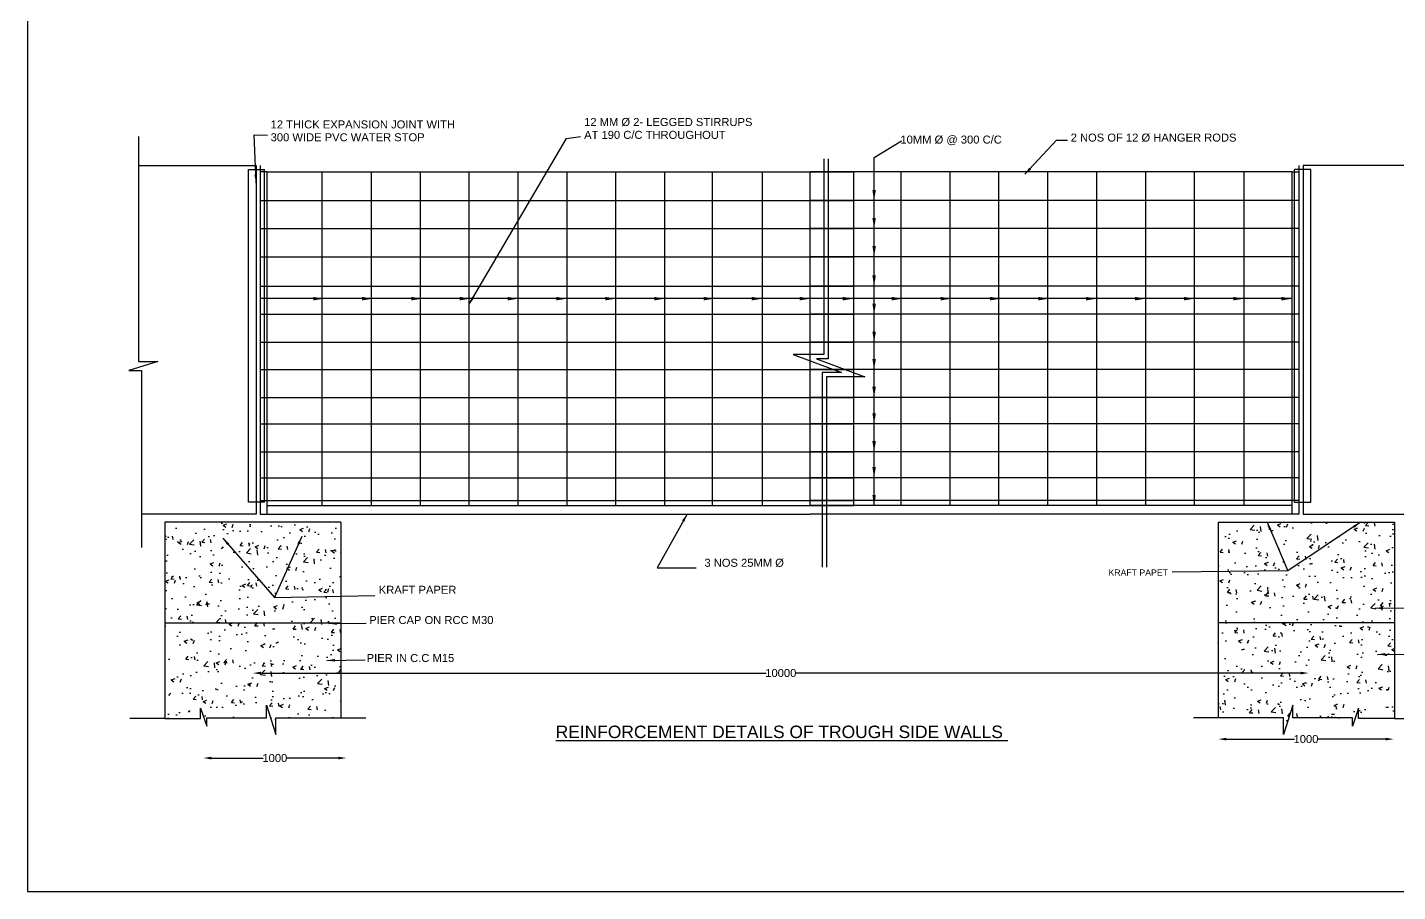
# Model space of a CAD drawing. Header units: millimetres. Extents: x 5124 to 4685736, y 2311 to 91380070.
# Drawn here: x 2340997 to 2348703, y 45678938 to 45683799 of the extents above; entities that cross this region are included whole.
import ezdxf

# ---------------------------------------------------------------- set-up
doc = ezdxf.new("R2010")
doc.units = ezdxf.units.MM
doc.header["$MEASUREMENT"] = 0
doc.layers.add('DIMENSION', color=7, linetype='Continuous')
doc.layers.add('DRAWING', color=2, linetype='Continuous')
doc.styles.get("Standard").update_dxf_attribs({"font": 'arial.ttf', "height": 45})
doc.dimstyles.get("Standard").update_dxf_attribs({"dimtxt": 45, "dimasz": 45, "dimexe": 0.18, "dimexo": 0.0625, "dimgap": 0.09, "dimtad": 0, "dimdec": 0, "dimzin": 0, "dimdsep": 46, "dimtxsty": 'Standard', "dimcen": 0.09, "dimse1": 1, "dimse2": 1, "dimadec": 0, "dimazin": 0, "dimtfac": 1, "dimtdec": 0, "dimtofl": 0, "dimtmove": 0, "dimatfit": 3, "dimfxl": 1, "dimtolj": 1, "dimtzin": 0, "dimarcsym": 0})
pattern_1 = [(50, (0, 0), (215.1780548, -18.8256405), [22.5, -247.5]), (355, (0, 0), (-41.6254001, 225.6576401), [18, -198]), (100.4514, (17.93, -1.57), (173.5528145, 206.8318626), [19.122057, -210.3426336]), (46.1842, (0, 60), (320.1723146, -49.6557043), [33.75, -371.25]), (96.6356, (26.68, 55.86), (280.3988117, 292.2353613), [28.6830864, -315.5139]), (351.1842, (0, 60), (280.3985835, 292.2355803), [27, -297]), (21, (30, 45), (179.07211564, -120.7856672), [22.5, -247.5]), (326, (30, 45), (72.9945996, 217.5450135), [18, -198]), (71.4514, (44.92, 34.93), (252.0667886, 96.759149), [19.122057, -210.3426336]), (37.5, (0, 0), (3.6479566, 99.86815615), [0, -195.6, 0, -201, 0, -198.75]), (7.5, (0, 0), (78.92086123, 118.32351356), [0, -114.6, 0, -191.1, 0, -75.75]), (327.5, (-66.9, 0), (160.14673085, -6.76646152), [0, -75, 0, -234, 0, -310.5]), (317.5, (-96.9, 0), (174.9558508, 30.0314947), [0, -97.5, 0, -155.4, 0, -220.5])]

# ---------------------------------------------------------------- blocks, each defined once
blk = doc.blocks.new('*D110')
at = {"layer": 'Defpoints', "color": 0, "transparency": 16777216}
for p in [(2347694, 45679780.9), (2348681.2, 45679795.5), (2348681.2, 45679776)]:
    blk.add_point(p, dxfattribs=at)
at = {"layer": 'DRAWING', "color": 0, "lineweight": -2, "transparency": 16777216}
for p, q in [((2347739, 45679795.5), (2348122.5, 45679795.5)), ((2348636.2, 45679795.5), (2348252.7, 45679795.5))]:
    blk.add_line(p, q, dxfattribs=at)
at = {"layer": 'DRAWING', "color": 0, "transparency": 16777216}
for points in [[(2347739, 45679803), (2347739, 45679788), (2347694, 45679795.5)], [(2348636.2, 45679803), (2348636.2, 45679788), (2348681.2, 45679795.5)]]:
    blk.add_solid(points, dxfattribs=at)
at = {"layer": 'DRAWING', "color": 0, "transparency": 16777216, "insert": (2348187.6, 45679795.5), "char_height": 45, "attachment_point": 5}
blk.add_mtext('\\A1;1000', dxfattribs=at)
blk = doc.blocks.new('*D111')
at = {"layer": 'Defpoints', "color": 0, "transparency": 16777216}
for p in [(2348202.9, 45680229.4), (2342265, 45680167), (2342265, 45680137.7)]:
    blk.add_point(p, dxfattribs=at)
at = {"layer": 'DRAWING', "color": 0, "lineweight": -2, "transparency": 16777216}
for p, q in [((2342310, 45680167), (2345151.4, 45680167)), ((2348157.9, 45680167), (2345316.5, 45680167))]:
    blk.add_line(p, q, dxfattribs=at)
at = {"layer": 'DRAWING', "color": 0, "transparency": 16777216}
for points in [[(2342310, 45680174.5), (2342310, 45680159.5), (2342265, 45680167)], [(2348157.9, 45680174.5), (2348157.9, 45680159.5), (2348202.9, 45680167)]]:
    blk.add_solid(points, dxfattribs=at)
at = {"layer": 'DRAWING', "color": 0, "transparency": 16777216, "insert": (2345233.9, 45680167), "char_height": 45, "attachment_point": 5}
blk.add_mtext('\\A1;10000', dxfattribs=at)
blk = doc.blocks.new('*D112')
at = {"layer": 'Defpoints', "color": 0, "transparency": 16777216}
for p in [(2341986.3, 45679694), (2342790.7, 45679719.3), (2342790.7, 45679688.9)]:
    blk.add_point(p, dxfattribs=at)
at = {"layer": 'DRAWING', "color": 0, "lineweight": -2, "transparency": 16777216}
for p, q in [((2342031.3, 45679688.9), (2342323.4, 45679688.9)), ((2342745.7, 45679688.9), (2342453.6, 45679688.9))]:
    blk.add_line(p, q, dxfattribs=at)
at = {"layer": 'DRAWING', "color": 0, "transparency": 16777216}
for points in [[(2342031.3, 45679696.4), (2342031.3, 45679681.4), (2341986.3, 45679688.9)], [(2342745.7, 45679696.4), (2342745.7, 45679681.4), (2342790.7, 45679688.9)]]:
    blk.add_solid(points, dxfattribs=at)
at = {"layer": 'DRAWING', "color": 0, "transparency": 16777216, "insert": (2342388.5, 45679688.9), "char_height": 45, "attachment_point": 5}
blk.add_mtext('\\A1;1000', dxfattribs=at)

msp = doc.modelspace()

# ---------------------------------------------------------------- hatches: boundary and pattern name
at = {"layer": 'DIMENSION'}
h = msp.add_hatch(dxfattribs=at)
h.set_pattern_fill('AR-CONC', color=256, scale=30, style=0)
h.set_pattern_definition(pattern_1)
h.paths.add_polyline_path([(2342760.4, 45681015.2), (2341769.6, 45681015.2), (2341769.6, 45680450), (2342760.4, 45680450)])
h.paths.add_polyline_path([(2342760.4, 45680450), (2341769.6, 45680450), (2341769.6, 45679912), (2341971.1, 45679912), (2341971.1, 45679970), (2342006, 45679868.9), (2342006, 45679915.3), (2342340.8, 45679915.3), (2342340.8, 45679987), (2342393.9, 45679821.1), (2342393.9, 45679915.6), (2342760.4, 45679915.6)])
h = msp.add_hatch(dxfattribs=at)
h.set_pattern_fill('AR-CONC', color=256, scale=30, style=0)
h.set_pattern_definition(pattern_1)
h.paths.add_polyline_path([(2348684.8, 45681015.2), (2347694, 45681015.2), (2347694, 45680450), (2348684.8, 45680450)])
h.paths.add_polyline_path([(2348684.8, 45680450), (2347694, 45680450), (2347694, 45679915.6), (2348060.5, 45679915.6), (2348060.5, 45679821.1), (2348113.6, 45679987), (2348113.6, 45679915.3), (2348448.4, 45679915.3), (2348448.4, 45679868.9), (2348483.2, 45679970), (2348483.2, 45679912), (2348684.8, 45679912)])

# ---------------------------------------------------------------- linework, layer by layer
msp.add_lwpolyline([(2360409.8, 45690982.6), (2340996.9, 45690982.6), (2340996.9, 45678937.9), (2360409.8, 45678937.9)], close=True, dxfattribs=at)
at = {"layer": 'DRAWING', "color": 0}
for points in [[(2341621.8, 45683184.7), (2341621.8, 45681919.1), (2341729.8, 45681919.1), (2341567.9, 45681869.3), (2341638.5, 45681869.3), (2341638.5, 45680873.2)], [(2345758.8, 45681108.8), (2345758.8, 45683066.1), (2345913.2, 45683160.7)], [(2341621.8, 45683020.9), (2342282.5, 45683020.9), (2342282.5, 45681060.9), (2341638.5, 45681060.9)], [(2342239.4, 45681128.4), (2342239.4, 45682999.1)], [(2342239.4, 45682999.1), (2342331, 45682999.1)], [(2342306.7, 45683020.9), (2342306.7, 45681060.9)], [(2342344.7, 45681060.9), (2342344.7, 45682986.5), (2342306.7, 45682986.5)], [(2342331, 45681128.4), (2342331, 45682999.1)], [(2342344.7, 45682986.5), (2345643.9, 45682986.5)], [(2342654.2, 45681108.8), (2342654.2, 45682986.5)], [(2342931.9, 45681108.8), (2342931.9, 45682986.5)], [(2343206.8, 45681108.8), (2343206.8, 45682986.5)], [(2343482.1, 45681108.8), (2343482.1, 45682986.5)], [(2343757, 45681108.8), (2343757, 45682986.5)], [(2344033.2, 45681108.8), (2344033.2, 45682986.5)], [(2344307, 45681108.8), (2344307, 45682986.5)], [(2344581.6, 45681108.8), (2344581.6, 45682986.5)], [(2344849.3, 45681108.8), (2344849.3, 45682986.5)], [(2345131, 45681108.8), (2345131, 45682986.5)], [(2345476.2, 45683058.6), (2345476.2, 45681958.4), (2345303.5, 45681958.4), (2345575.7, 45681857.5), (2345467.2, 45681857.5), (2345467.2, 45680762.2)], [(2348109.7, 45682986.5), (2345400, 45682986.5)], [(2345400, 45681108.8), (2345400, 45682986.5)], [(2345499.9, 45683058.6), (2345499.9, 45681934.8), (2345435.2, 45681934.8), (2345707.4, 45681833.9), (2345490.8, 45681833.9), (2345490.8, 45680762.2)], [(2345643.9, 45681108.8), (2345643.9, 45682986.5)], [(2345911.7, 45681108.8), (2345911.7, 45682986.5)], [(2346186.2, 45681108.8), (2346186.2, 45682986.5)], [(2346460, 45681108.8), (2346460, 45682986.5)], [(2346736.2, 45681108.8), (2346736.2, 45682986.5)], [(2347011.1, 45681108.8), (2347011.1, 45682986.5)], [(2347286.4, 45681108.8), (2347286.4, 45682986.5)], [(2347561.3, 45681108.8), (2347561.3, 45682986.5)], [(2347839, 45681108.8), (2347839, 45682986.5)], [(2348109.7, 45681060.9), (2348109.7, 45682986.5), (2348147.7, 45682986.5)], [(2348123.4, 45681128.4), (2348123.4, 45682999.1)], [(2348214.9, 45682999.1), (2348123.4, 45682999.1)], [(2348147.7, 45683020.9), (2348147.7, 45681060.9)], [(2348832.6, 45683020.9), (2348171.9, 45683020.9), (2348171.9, 45681060.9), (2348815.8, 45681060.9)], [(2348214.9, 45681128.4), (2348214.9, 45682999.1)], [(2342306.7, 45682824.2), (2345643.9, 45682824.2)], [(2348147.7, 45682824.2), (2345400, 45682824.2)], [(2342306.7, 45682667), (2345643.9, 45682667)], [(2348147.7, 45682667), (2345400, 45682667)], [(2342306.7, 45682508.9), (2345643.9, 45682508.9)], [(2348147.7, 45682508.9), (2345400, 45682508.9)], [(2342306.7, 45682343.2), (2345643.9, 45682343.2)], [(2348147.7, 45682343.2), (2345400, 45682343.2)], [(2348109.7, 45682272.9), (2342306.7, 45682272.9)], [(2342306.7, 45682185.1), (2345643.9, 45682185.1)], [(2348147.7, 45682185.1), (2345400, 45682185.1)], [(2342306.7, 45682027.5), (2345643.9, 45682027.5)], [(2348147.7, 45682027.5), (2345400, 45682027.5)], [(2342306.7, 45681873.6), (2345643.9, 45681873.6)], [(2348147.7, 45681873.6), (2345400, 45681873.6)], [(2342306.7, 45681716.9), (2345643.9, 45681716.9)], [(2348147.7, 45681716.9), (2345400, 45681716.9)], [(2342306.7, 45681568), (2345643.9, 45681568)], [(2348147.7, 45681568), (2345400, 45681568)], [(2342306.7, 45681411.4), (2345643.9, 45681411.4)], [(2348147.7, 45681411.4), (2345400, 45681411.4)], [(2342306.7, 45681265.4), (2345643.9, 45681265.4)], [(2348147.7, 45681265.4), (2345400, 45681265.4)], [(2342306.7, 45681137.2), (2345643.9, 45681137.2)], [(2348147.7, 45681137.2), (2345400, 45681137.2)], [(2342331, 45681128.4), (2342239.4, 45681128.4)], [(2342306.7, 45681060.9), (2345400, 45681060.9)], [(2342344.7, 45681108.8), (2345643.9, 45681108.8)], [(2348109.7, 45681108.8), (2345400, 45681108.8)], [(2348147.7, 45681060.9), (2345400, 45681060.9)], [(2348123.4, 45681128.4), (2348214.9, 45681128.4)], [(2342760.4, 45681015.2), (2341769.6, 45681015.2), (2341769.6, 45679912), (2341573.1, 45679912)], [(2342760.4, 45681015.2), (2342760.4, 45679915.6)], [(2347694, 45681015.2), (2348684.8, 45681015.2), (2348684.8, 45679912), (2348881.3, 45679912)], [(2347694, 45681015.2), (2347694, 45679915.6)], [(2341769.6, 45680450), (2342760.4, 45680450)], [(2348684.8, 45680450), (2347694, 45680450)], [(2341769.6, 45679912), (2341971.1, 45679912), (2341971.1, 45679970), (2342006, 45679868.9), (2342006, 45679915.3), (2342340.8, 45679915.3), (2342340.8, 45679987), (2342393.9, 45679821.1), (2342393.9, 45679915.6), (2342900.1, 45679915.6)], [(2348684.8, 45679912), (2348483.2, 45679912), (2348483.2, 45679970), (2348448.4, 45679868.9), (2348448.4, 45679915.3), (2348113.6, 45679915.3), (2348113.6, 45679987), (2348060.5, 45679821.1), (2348060.5, 45679915.6), (2347554.3, 45679915.6)]]:
    msp.add_lwpolyline(points, dxfattribs=at)

# ---------------------------------------------------------------- texts
for s, height, p in [('12 THICK EXPANSION JOINT WITH ', 45, (2342364.8, 45683230.4)), ('AT 190 C/C THROUGHOUT', 45, (2344127.9, 45683171.6)), ('12 MM Ø 2- LEGGED STIRRUPS ', 45, (2344127.9, 45683243.9)), ('300 WIDE PVC WATER STOP', 45, (2342364.8, 45683158.1)), ('10MM Ø @ 300 C/C', 45, (2345906.7, 45683145.1)), ('2 NOS OF 12 Ø HANGER RODS', 45, (2346864.2, 45683156.2)), ('3 NOS 25MM Ø', 45, (2344804.3, 45680764.8)), ('KRAFT PAPET', 35, (2347077, 45680714.9)), ('KRAFT PAPER', 45, (2342972.9, 45680612.9)), ('PIER CAP ON RCC M30', 45, (2342919.5, 45680442.8)), ('PIER IN C.C M15', 45, (2342904.9, 45680229.2)), ('%%UREINFORCEMENT DETAILS OF TROUGH SIDE WALLS ', 70, (2343967.9, 45679801.4))]:
    msp.add_text(s, height=height, dxfattribs=at).set_placement(p)

# ---------------------------------------------------------------- dimensions: what is measured, and where the dimension line sits
for base, p1, p2, text, picture, middle in [((2342265, 45680167), (2348202.9, 45680229.4), (2342265, 45680137.7), '10000', '*D111', (2345233.9, 45680167)), ((2348681.2, 45679795.5), (2347694, 45679780.9), (2348681.2, 45679776), '1000', '*D110', (2348187.6, 45679795.5)), ((2342790.7, 45679688.9), (2341986.3, 45679694), (2342790.7, 45679719.3), '1000', '*D112', (2342388.5, 45679688.9))]:
    dim = msp.add_linear_dim(base=base, p1=p1, p2=p2, text=text, dimstyle='Standard', dxfattribs=at)
    dim.commit()
    dim.dimension.update_dxf_attribs({"geometry": picture, "text_midpoint": middle})

# ---------------------------------------------------------------- leaders
for points, override in [([(2342282.5, 45682924.8), (2342271.6, 45683194.1), (2342347.3, 45683193.1)], {"dimgap": 0.09, "dimtad": 0}), ([(2343482.1, 45682242), (2344028.1, 45683173.1), (2344107.4, 45683184.4)], {"dimgap": 0.09, "dimtad": 0}), ([(2346605.6, 45682972.2), (2346784.8, 45683164.2), (2346846.2, 45683164.7)], {"dimgap": 0.09, "dimtad": 0}), ([(2345758.8, 45682823.9), (2345758.8, 45682980.3)], {"dimasz": 60, "dimgap": 0.09, "dimtad": 0}), ([(2345758.8, 45682667.3), (2345758.8, 45682823.7)], {"dimasz": 60, "dimgap": 0.09, "dimtad": 0}), ([(2345758.8, 45682509.2), (2345758.8, 45682665.6)], {"dimasz": 60, "dimgap": 0.09, "dimtad": 0}), ([(2345758.8, 45682343.5), (2345758.8, 45682499.8)], {"dimasz": 60, "dimgap": 0.09, "dimtad": 0}), ([(2345758.8, 45682185.3), (2345758.8, 45682341.7)], {"dimasz": 60, "dimgap": 0.09, "dimtad": 0}), ([(2342664.1, 45682272.9), (2342393.3, 45682272.9)], {"dimasz": 60, "dimgap": 0.09, "dimtad": 0}), ([(2342938.9, 45682272.9), (2342668.2, 45682272.9)], {"dimasz": 60, "dimgap": 0.09, "dimtad": 0}), ([(2343216.6, 45682272.9), (2342945.9, 45682272.9)], {"dimasz": 60, "dimgap": 0.09, "dimtad": 0}), ([(2343487.4, 45682272.9), (2343216.6, 45682272.9)], {"dimasz": 60, "dimgap": 0.09, "dimtad": 0}), ([(2343757, 45682272.9), (2343486.3, 45682272.9)], {"dimasz": 60, "dimgap": 0.09, "dimtad": 0}), ([(2344031.7, 45682272.9), (2343761, 45682272.9)], {"dimasz": 60, "dimgap": 0.09, "dimtad": 0}), ([(2344307.1, 45682272.9), (2344036.3, 45682272.9)], {"dimasz": 60, "dimgap": 0.09, "dimtad": 0}), ([(2344581.9, 45682272.9), (2344311.2, 45682272.9)], {"dimasz": 60, "dimgap": 0.09, "dimtad": 0}), ([(2344859.6, 45682272.9), (2344588.9, 45682272.9)], {"dimasz": 60, "dimgap": 0.09, "dimtad": 0}), ([(2345130.4, 45682272.9), (2344859.6, 45682272.9)], {"dimasz": 60, "dimgap": 0.09, "dimtad": 0}), ([(2345400, 45682272.9), (2345129.3, 45682272.9)], {"dimasz": 60, "dimgap": 0.09, "dimtad": 0}), ([(2345642.8, 45682272.9), (2345372.1, 45682272.9)], {"dimasz": 60, "dimgap": 0.09, "dimtad": 0}), ([(2345918.1, 45682272.9), (2345647.4, 45682272.9)], {"dimasz": 60, "dimgap": 0.09, "dimtad": 0}), ([(2346193, 45682272.9), (2345922.3, 45682272.9)], {"dimasz": 60, "dimgap": 0.09, "dimtad": 0}), ([(2346470.7, 45682272.9), (2346200, 45682272.9)], {"dimasz": 60, "dimgap": 0.09, "dimtad": 0}), ([(2346741.4, 45682272.9), (2346470.7, 45682272.9)], {"dimasz": 60, "dimgap": 0.09, "dimtad": 0}), ([(2347011.1, 45682272.9), (2346740.3, 45682272.9)], {"dimasz": 60, "dimgap": 0.09, "dimtad": 0}), ([(2347286.4, 45682272.9), (2347015.7, 45682272.9)], {"dimasz": 60, "dimgap": 0.09, "dimtad": 0}), ([(2347561.3, 45682272.9), (2347290.5, 45682272.9)], {"dimasz": 60, "dimgap": 0.09, "dimtad": 0}), ([(2347839, 45682272.9), (2347568.2, 45682272.9)], {"dimasz": 60, "dimgap": 0.09, "dimtad": 0}), ([(2348109.7, 45682272.9), (2347839, 45682272.9)], {"dimasz": 60, "dimgap": 0.09, "dimtad": 0}), ([(2345758.8, 45682027.8), (2345758.8, 45682184.2)], {"dimasz": 60, "dimgap": 0.09, "dimtad": 0}), ([(2345758.8, 45681873.9), (2345758.8, 45682030.3)], {"dimasz": 60, "dimgap": 0.09, "dimtad": 0}), ([(2345758.8, 45681717.2), (2345758.8, 45681873.5)], {"dimasz": 60, "dimgap": 0.09, "dimtad": 0}), ([(2345758.8, 45681568.3), (2345758.8, 45681724.6)], {"dimasz": 60, "dimgap": 0.09, "dimtad": 0}), ([(2345758.8, 45681411.6), (2345758.8, 45681568)], {"dimasz": 60, "dimgap": 0.09, "dimtad": 0}), ([(2345758.8, 45681265.7), (2345758.8, 45681422.1)], {"dimasz": 60, "dimgap": 0.09, "dimtad": 0}), ([(2345758.8, 45681109.1), (2345758.8, 45681265.4)], {"dimasz": 60, "dimgap": 0.09, "dimtad": 0}), ([(2344706.6, 45681060.9), (2344538.7, 45680758.5), (2344757.3, 45680758.5)], {"dimgap": 0.09, "dimtad": 0}), ([(2347968.6, 45681015.2), (2348085.7, 45680741.8), (2347434.4, 45680734.2)], {"dimgap": 0.09, "dimtad": 0}), ([(2348494.1, 45681015.2), (2348085.7, 45680741.8)], {"dimgap": 0.09, "dimtad": 0}), ([(2342096.3, 45680925.4), (2342386.6, 45680592.3)], {"dimgap": 0.09, "dimtad": 0}), ([(2342539.9, 45680934.7), (2342386.6, 45680592.3), (2342951.5, 45680602.8)], {"dimgap": 0.09, "dimtad": 0}), ([(2348575.8, 45680532), (2348780.8, 45680533.5)], {"dimgap": 0.09, "dimtad": 0}), ([(2342692.3, 45680445.4), (2342902.2, 45680447.3)], {"dimgap": 0.09, "dimtad": 0}), ([(2342681.2, 45680238.4), (2342895.9, 45680241.2)], {"dimgap": 0.09, "dimtad": 0}), ([(2348589.6, 45680272.3), (2348805, 45680273)], {"dimgap": 0.09, "dimtad": 0})]:
    msp.add_leader(points, dimstyle='Standard', override=override, dxfattribs=at)

doc.saveas('drawing.dxf')
